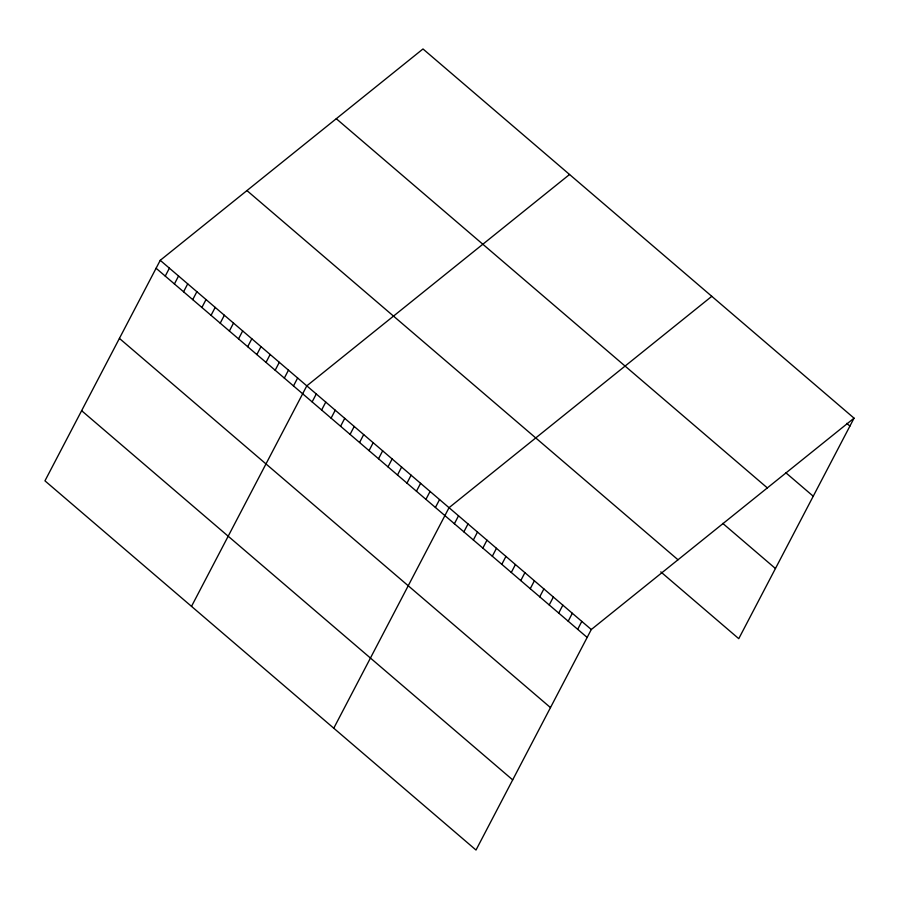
<?xml version="1.0" encoding="UTF-8"?>
<svg xmlns="http://www.w3.org/2000/svg" width="899" height="899" viewBox="0 0 899 899"><rect width="100%" height="100%" fill="white"/><g stroke="black" fill="none" stroke-linecap="round" stroke-linejoin="round"><path stroke-width="1.35" d="M160.236 260.328L44.95 480.841L476.009 850.038L591.295 629.525L854.05 418.159L422.991 48.962L160.236 260.328L591.295 629.525M165.247 276.094L169.394 268.183M174.417 283.938L178.553 276.027M183.576 291.782L187.711 283.87M192.734 299.625L196.87 291.714M201.893 307.48L206.028 299.558M211.051 315.324L215.187 307.402M220.21 323.168L224.357 315.246M229.369 331.012L233.515 323.089M238.538 338.856L242.674 330.944M247.697 346.699L251.832 338.788M256.856 354.543L260.991 346.632M266.014 362.387L270.149 354.476M275.173 370.242L279.308 362.319M284.331 378.086L288.467 370.163M293.49 385.929L297.636 378.007M191.509 606.364L306.795 385.862L569.55 174.485M312.133 401.898L316.279 393.976M321.617 410.023L325.764 402.1M331.102 418.136L335.237 410.225M340.586 426.261L344.722 418.35M350.071 434.386L354.206 426.463M359.555 442.51L363.69 434.588M369.039 450.624L373.175 442.713M378.524 458.748L382.659 450.837M388.008 466.873L392.144 458.962M397.493 474.998L401.628 467.075M406.966 483.123L411.113 475.2M416.451 491.236L420.597 483.325M425.935 499.361L430.082 491.45M435.419 507.486L439.555 499.574M333.765 728.201L449.039 507.688L711.794 296.322M454.388 523.735L458.524 515.812M463.873 531.848L468.008 523.937M473.357 539.973L477.493 532.062M482.842 548.098L486.977 540.175M492.326 556.223L496.462 548.3M501.799 564.336L505.946 556.425M511.284 572.461L515.43 564.55M520.768 580.585L524.915 572.674M530.253 588.71L534.388 580.788M539.737 596.835L543.873 588.912M549.222 604.948L553.357 597.037M558.706 613.073L562.841 605.162M568.19 621.198L572.326 613.275M577.675 629.322L581.81 621.4M854.05 418.159L738.764 638.672L660.799 571.888M846.746 423.362L849.915 426.07M785.838 472.762L813.235 496.226M336.282 118.713L767.341 487.91M722.762 523.387L775.444 568.516M246.944 190.577L678.003 559.774M156.089 268.25L587.159 637.436M119.421 338.406L550.48 707.592M81.629 410.686L512.688 779.883"/></g></svg>
